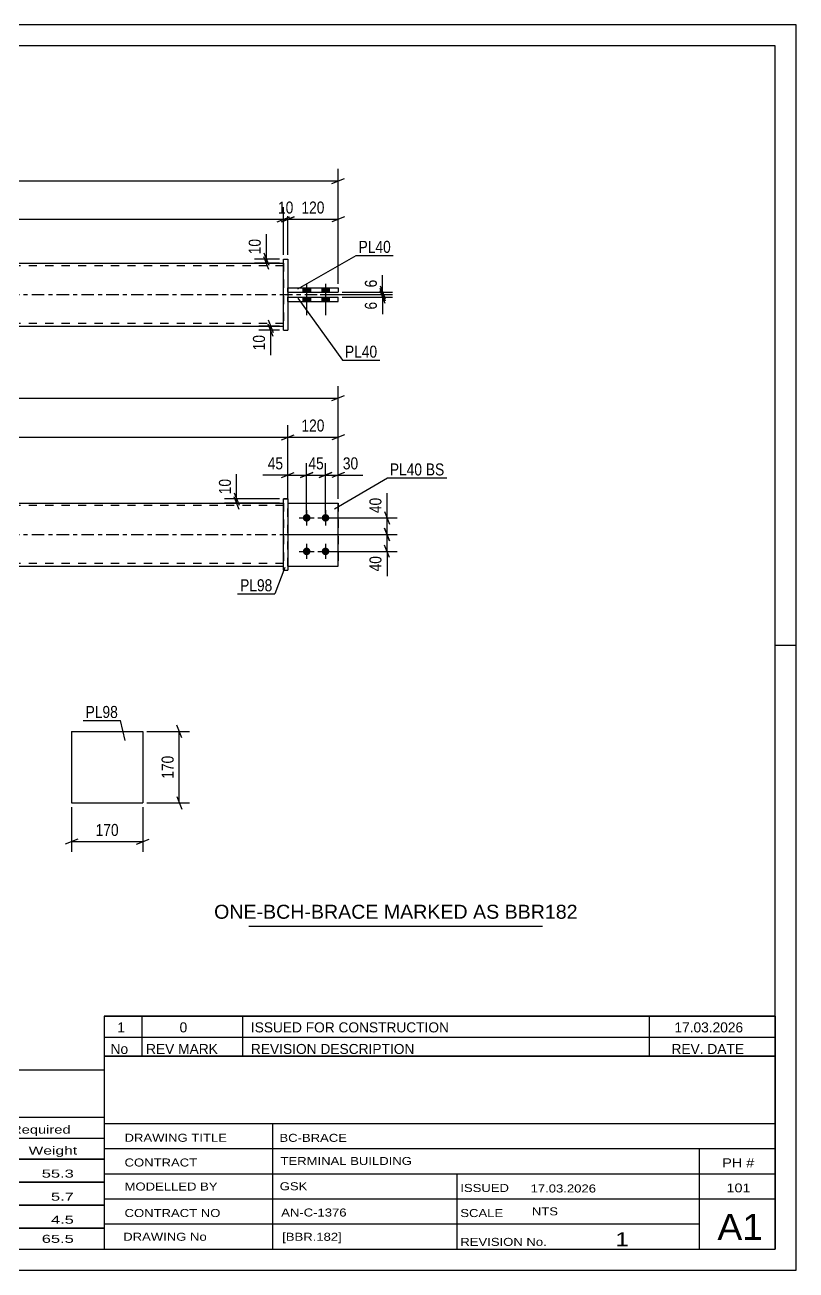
# Model space of a CAD drawing. Header units: millimetres. Extents: x 0 to 420, y 0 to 297.
# Drawn here: x 236.1 to 420, y 0 to 297 of the extents above; entities that cross this region are included whole.
import ezdxf

# ---------------------------------------------------------------- set-up
doc = ezdxf.new("R2010")
doc.units = ezdxf.units.MM
doc.linetypes.add('DXK_LINE_DOT2', pattern=[3.9198, 1.9599, -1.9599])
doc.linetypes.add('DXK_LINE_DOT3', pattern=[5.9187, 2.979, -0.9799, 0.9799, -0.9799])
doc.styles.add('Arial', font='ARIAL.TTF', dxfattribs={"height": 0.2})
doc.styles.add('Arial Narrow', font='ARIALN.TTF', dxfattribs={"height": 0.2})

# ---------------------------------------------------------------- blocks, each defined once
blk = doc.blocks.new('Unknown-580608702-1163')
at = {"color": 5, "linetype": 'Continuous'}
for p, q in [((420, 297), (0, 297)), ((420, 0), (420, 297)), ((415, 292), (5, 292)), ((415, 5), (415, 292)), ((420, 149), (415, 149)), ((5, 5), (415, 5)), ((0, 0), (420, 0))]:
    blk.add_line(p, q, dxfattribs=at)
blk = doc.blocks.new('Part-580608702-1739 - 1733')
at = {"color": 7, "linetype": 'DXK_LINE_DOT2'}
for p, q in [((298.8, 182.93), (310.8, 182.93)), ((298.8, 167.93), (298.8, 182.93)), ((298.8, 182.93), (310.8, 182.93)), ((310.8, 182.93), (310.8, 182.93)), ((310.8, 182.93), (310.8, 167.93)), ((298.8, 167.93), (298.8, 167.93)), ((298.8, 167.93), (310.8, 167.93)), ((298.8, 167.93), (310.8, 167.93))]:
    blk.add_line(p, q, dxfattribs=at)
blk = doc.blocks.new('Part-580608702-1744 - 1733')
at = {"color": 2, "linetype": 'Continuous'}
for p, q in [((298.8, 182.93), (310.8, 182.93)), ((310.8, 182.93), (310.8, 182.93)), ((310.8, 167.93), (310.8, 182.93)), ((298.8, 167.93), (310.8, 167.93))]:
    blk.add_line(p, q, dxfattribs=at)
at = {"color": 7, "linetype": 'DXK_LINE_DOT2'}
for p, q in [((298.8, 182.93), (310.8, 182.93)), ((298.8, 167.93), (298.8, 182.93)), ((310.8, 182.93), (310.8, 182.93)), ((298.8, 167.93), (298.8, 167.93)), ((298.8, 167.93), (310.8, 167.93))]:
    blk.add_line(p, q, dxfattribs=at)
blk = doc.blocks.new('Part-580608702-1774 - 1733')
at = {"color": 2, "linetype": 'Continuous'}
for p, q in [((298.8, 183.93), (297.8, 183.93)), ((297.8, 166.93), (297.8, 183.93)), ((298.8, 183.93), (298.8, 166.93)), ((297.8, 166.93), (297.8, 166.93)), ((297.8, 166.93), (298.8, 166.93))]:
    blk.add_line(p, q, dxfattribs=at)
at = {"color": 7, "linetype": 'DXK_LINE_DOT2'}
for p, q in [((297.8, 183.93), (297.8, 183.93)), ((297.8, 183.93), (298.8, 183.93)), ((298.8, 183.93), (298.8, 183.93)), ((297.8, 166.93), (298.8, 166.93))]:
    blk.add_line(p, q, dxfattribs=at)
blk = doc.blocks.new('Part-580608702-1779 - 1733')
at = {"color": 2, "linetype": 'Continuous'}
for p, q in [((93.87, 182.93), (297.8, 182.93)), ((93.87, 167.93), (297.8, 167.93))]:
    blk.add_line(p, q, dxfattribs=at)
at = {"color": 7, "linetype": 'DXK_LINE_DOT2'}
for p, q in [((93.87, 167.93), (93.87, 182.93)), ((297.8, 182.33), (93.87, 182.33)), ((297.8, 182.93), (297.8, 167.93)), ((297.8, 168.53), (93.87, 168.53))]:
    blk.add_line(p, q, dxfattribs=at)
at = {"color": 7, "linetype": 'DXK_LINE_DOT3'}
blk.add_line((83.87, 175.43), (307.8, 175.43), dxfattribs=at)
blk = doc.blocks.new('Bolt-580608702-1780 - 1733')
at = {"linetype": 'Continuous'}
for points in [[(303.3, 180.33), (303.49, 180.31), (303.67, 180.25), (303.83, 180.15), (303.97, 180.03), (304.08, 179.88), (304.16, 179.7), (304.2, 179.52), (304.2, 179.33), (304.16, 179.15), (304.08, 178.98), (303.97, 178.82), (303.83, 178.7), (303.67, 178.6), (303.49, 178.55), (303.3, 178.53), (303.11, 178.55), (302.93, 178.6), (302.77, 178.7), (302.63, 178.82), (302.52, 178.98), (302.44, 179.15), (302.41, 179.33), (302.41, 179.52), (302.44, 179.7), (302.52, 179.88), (302.63, 180.03), (302.77, 180.15), (302.93, 180.25), (303.11, 180.31)], [(307.8, 180.33), (307.99, 180.31), (308.17, 180.25), (308.33, 180.15), (308.47, 180.03), (308.58, 179.88), (308.66, 179.7), (308.7, 179.52), (308.7, 179.33), (308.66, 179.15), (308.58, 178.98), (308.47, 178.82), (308.33, 178.7), (308.17, 178.6), (307.99, 178.55), (307.8, 178.53), (307.61, 178.55), (307.43, 178.6), (307.27, 178.7), (307.13, 178.82), (307.02, 178.98), (306.94, 179.15), (306.91, 179.33), (306.91, 179.52), (306.94, 179.7), (307.02, 179.88), (307.13, 180.03), (307.27, 180.15), (307.43, 180.25), (307.61, 180.31)], [(303.3, 172.33), (303.49, 172.31), (303.67, 172.25), (303.83, 172.15), (303.97, 172.03), (304.08, 171.88), (304.16, 171.7), (304.2, 171.52), (304.2, 171.33), (304.16, 171.15), (304.08, 170.98), (303.97, 170.82), (303.83, 170.7), (303.67, 170.6), (303.49, 170.55), (303.3, 170.53), (303.11, 170.55), (302.93, 170.6), (302.77, 170.7), (302.63, 170.82), (302.52, 170.98), (302.44, 171.15), (302.41, 171.33), (302.41, 171.52), (302.44, 171.7), (302.52, 171.88), (302.63, 172.03), (302.77, 172.15), (302.93, 172.25), (303.11, 172.31)], [(307.8, 172.33), (307.99, 172.31), (308.17, 172.25), (308.33, 172.15), (308.47, 172.03), (308.58, 171.88), (308.66, 171.7), (308.7, 171.52), (308.7, 171.33), (308.66, 171.15), (308.58, 170.98), (308.47, 170.82), (308.33, 170.7), (308.17, 170.6), (307.99, 170.55), (307.8, 170.53), (307.61, 170.55), (307.43, 170.6), (307.27, 170.7), (307.13, 170.82), (307.02, 170.98), (306.94, 171.15), (306.91, 171.33), (306.91, 171.52), (306.94, 171.7), (307.02, 171.88), (307.13, 172.03), (307.27, 172.15), (307.43, 172.25), (307.61, 172.31)]]:
    blk.add_hatch(color=1, dxfattribs=at).paths.add_polyline_path(points)
at = {"color": 1, "linetype": 'Continuous'}
for p, q in [((303.3, 181.23), (303.3, 177.63)), ((307.8, 181.23), (307.8, 177.63)), ((301.5, 179.43), (305.1, 179.43)), ((306, 179.43), (309.6, 179.43)), ((303.3, 173.23), (303.3, 169.63)), ((307.8, 173.23), (307.8, 169.63)), ((301.5, 171.43), (305.1, 171.43)), ((306, 171.43), (309.6, 171.43))]:
    blk.add_line(p, q, dxfattribs=at)
blk = doc.blocks.new('Bolt-580608702-1399 - 1390')
at = {"linetype": 'Continuous'}
for points in [[(304.2, 234.26), (302.4, 234.26), (302.4, 233.26), (304.2, 233.26)], [(304.2, 234.26), (302.4, 234.26), (302.4, 233.26), (304.2, 233.26)], [(304.2, 232.06), (302.4, 232.06), (302.4, 231.06), (304.2, 231.06)], [(304.2, 232.06), (302.4, 232.06), (302.4, 231.06), (304.2, 231.06)], [(308.7, 234.26), (306.9, 234.26), (306.9, 233.26), (308.7, 233.26)], [(308.7, 234.26), (306.9, 234.26), (306.9, 233.26), (308.7, 233.26)], [(308.7, 232.06), (306.9, 232.06), (306.9, 231.06), (308.7, 231.06)], [(308.7, 232.06), (306.9, 232.06), (306.9, 231.06), (308.7, 231.06)]]:
    blk.add_hatch(color=1, dxfattribs=at).paths.add_polyline_path(points)
at = {"color": 1, "linetype": 'Continuous'}
for p, q in [((303.3, 235.26), (303.3, 227.76)), ((303.3, 235.26), (303.3, 227.76)), ((307.8, 235.26), (307.8, 227.76)), ((307.8, 235.26), (307.8, 227.76)), ((302.4, 234.26), (302.4, 233.26)), ((302.4, 234.26), (302.4, 233.26)), ((302.4, 232.06), (302.4, 231.06)), ((302.4, 232.06), (302.4, 231.06)), ((304.2, 234.26), (304.2, 233.26)), ((304.2, 234.26), (304.2, 233.26)), ((304.2, 232.06), (304.2, 231.06)), ((304.2, 232.06), (304.2, 231.06)), ((306.9, 234.26), (306.9, 233.26)), ((306.9, 234.26), (306.9, 233.26)), ((306.9, 232.06), (306.9, 231.06)), ((306.9, 232.06), (306.9, 231.06)), ((308.7, 234.26), (308.7, 233.26)), ((308.7, 234.26), (308.7, 233.26)), ((308.7, 232.06), (308.7, 231.06)), ((308.7, 232.06), (308.7, 231.06))]:
    blk.add_line(p, q, dxfattribs=at)
blk = doc.blocks.new('Part-580608702-1425 - 1390')
at = {"color": 2, "linetype": 'Continuous'}
for p, q in [((93.87, 240.16), (297.8, 240.16)), ((93.87, 225.16), (297.8, 225.16))]:
    blk.add_line(p, q, dxfattribs=at)
at = {"color": 7, "linetype": 'DXK_LINE_DOT2'}
for p, q in [((93.87, 240.16), (93.87, 225.16)), ((297.8, 239.56), (93.87, 239.56)), ((297.8, 240.16), (297.8, 225.16)), ((297.8, 225.76), (93.87, 225.76))]:
    blk.add_line(p, q, dxfattribs=at)
at = {"color": 7, "linetype": 'DXK_LINE_DOT3'}
blk.add_line((83.87, 232.66), (307.8, 232.66), dxfattribs=at)
blk = doc.blocks.new('Part-580608702-1426 - 1390')
at = {"color": 2, "linetype": 'Continuous'}
for p, q in [((297.8, 241.16), (297.8, 241.16)), ((297.8, 224.16), (297.8, 241.16)), ((297.8, 241.16), (298.8, 241.16)), ((298.8, 241.16), (298.8, 241.16)), ((298.8, 241.16), (298.8, 224.16)), ((297.8, 224.16), (298.8, 224.16)), ((297.8, 224.16), (297.8, 224.16)), ((298.8, 224.16), (298.8, 224.16))]:
    blk.add_line(p, q, dxfattribs=at)
at = {"color": 7, "linetype": 'DXK_LINE_DOT2'}
for p, q in [((297.8, 241.16), (297.8, 241.16)), ((297.8, 241.16), (298.8, 241.16)), ((297.8, 224.16), (298.8, 224.16))]:
    blk.add_line(p, q, dxfattribs=at)
blk = doc.blocks.new('Part-580608702-1452 - 1390')
at = {"color": 2, "linetype": 'Continuous'}
for p, q in [((298.8, 234.26), (310.8, 234.26)), ((298.8, 233.26), (310.8, 233.26)), ((310.8, 234.26), (310.8, 233.26))]:
    blk.add_line(p, q, dxfattribs=at)
at = {"color": 7, "linetype": 'DXK_LINE_DOT2'}
for p, q in [((298.8, 233.26), (298.8, 234.26)), ((298.8, 234.26), (310.8, 234.26)), ((298.8, 233.26), (310.8, 233.26)), ((310.8, 234.26), (310.8, 234.26))]:
    blk.add_line(p, q, dxfattribs=at)
blk = doc.blocks.new('Part-580608702-1457 - 1390')
at = {"color": 2, "linetype": 'Continuous'}
for p, q in [((298.8, 232.06), (310.8, 232.06)), ((310.8, 231.06), (310.8, 232.06)), ((298.8, 231.06), (310.8, 231.06))]:
    blk.add_line(p, q, dxfattribs=at)
at = {"color": 7, "linetype": 'DXK_LINE_DOT2'}
for p, q in [((298.8, 231.06), (298.8, 232.06)), ((298.8, 232.06), (310.8, 232.06)), ((298.8, 231.06), (310.8, 231.06))]:
    blk.add_line(p, q, dxfattribs=at)
blk = doc.blocks.new('Part-580608702-2275 - 2269')
at = {"color": 2, "linetype": 'Continuous'}
for p, q in [((247.23, 128.44), (247.23, 111.44)), ((247.23, 128.44), (264.23, 128.44)), ((264.23, 128.44), (264.23, 111.44)), ((247.23, 111.44), (264.23, 111.44))]:
    blk.add_line(p, q, dxfattribs=at)
blk = doc.blocks.new('StraightDimension-580608702-1827 - 1733')
at = {"color": 7, "linetype": 'Continuous'}
for p, q in [((301.8, 189.04), (304.8, 190.24)), ((303.3, 180.43), (303.3, 192.49)), ((309.3, 190.24), (306.3, 189.04)), ((307.8, 180.43), (307.8, 192.49)), ((303.3, 189.64), (307.8, 189.64))]:
    blk.add_line(p, q, dxfattribs=at)
at = {"color": 0}
blk.add_wipeout([(307.98, 190.39), (307.98, 194.59), (303.12, 194.59), (303.12, 190.39)], dxfattribs=at)
at = {"color": 3, "style": 'Arial Narrow'}
blk.add_text('45', height=2.863, dxfattribs=at).set_placement((303.72, 190.99))
blk = doc.blocks.new('StraightDimension-580608702-1857 - 1733')
at = {"color": 7, "linetype": 'Continuous'}
for p, q in [((82.37, 208.58), (79.37, 207.38)), ((80.87, 183.93), (80.87, 210.83)), ((80.87, 207.98), (310.8, 207.98)), ((309.3, 207.38), (312.3, 208.58)), ((310.8, 183.93), (310.8, 210.83))]:
    blk.add_line(p, q, dxfattribs=at)
at = {"color": 0}
blk.add_wipeout([(200.09, 208.73), (200.09, 212.93), (191.58, 212.93), (191.58, 208.73)], dxfattribs=at)
at = {"color": 3, "style": 'Arial Narrow'}
blk.add_text('2299', height=2.863, dxfattribs=at).set_placement((192.18, 209.33))
blk = doc.blocks.new('StraightDimension-580608702-1802 - 1733')
at = {"color": 7, "linetype": 'Continuous'}
for p, q in [((286, 185.43), (287.2, 182.43)), ((287.2, 181.43), (286, 184.43)), ((296.8, 183.93), (283.75, 183.93)), ((296.8, 182.93), (283.75, 182.93)), ((286.6, 182.93), (286.6, 183.93))]:
    blk.add_line(p, q, dxfattribs=at)
at = {"color": 0}
blk.add_wipeout([(285.85, 189.31), (281.65, 189.31), (281.65, 184.45), (285.85, 184.45)], dxfattribs=at)
at = {"color": 7, "linetype": 'Continuous'}
blk.add_line((286.6, 183.93), (286.6, 189.83), dxfattribs=at)
blk.add_line((286.6, 183.93), (286.6, 189.83), dxfattribs=at)
at = {"color": 3, "style": 'Arial Narrow'}
blk.add_text('10', height=2.863, rotation=90.0002, dxfattribs=at).set_placement((285.25, 185.05))
blk = doc.blocks.new('StraightDimension-580608702-1811 - 1733')
at = {"color": 7, "linetype": 'Continuous'}
for p, q in [((297.3, 189.04), (300.3, 190.24)), ((298.8, 183.93), (298.8, 192.49)), ((304.8, 190.24), (301.8, 189.04)), ((303.3, 180.43), (303.3, 192.49)), ((298.8, 189.64), (303.3, 189.64))]:
    blk.add_line(p, q, dxfattribs=at)
at = {"color": 0}
blk.add_wipeout([(298.28, 190.39), (298.28, 194.59), (293.42, 194.59), (293.42, 190.39)], dxfattribs=at)
at = {"color": 7, "linetype": 'Continuous'}
blk.add_line((298.8, 189.64), (292.89, 189.64), dxfattribs=at)
blk.add_line((298.8, 189.64), (292.89, 189.64), dxfattribs=at)
at = {"color": 3, "style": 'Arial Narrow'}
blk.add_text('45', height=2.863, dxfattribs=at).set_placement((294.02, 190.99))
blk = doc.blocks.new('StraightDimension-580608702-1840 - 1733')
at = {"color": 7, "linetype": 'Continuous'}
for p, q in [((306.3, 189.04), (309.3, 190.24)), ((307.8, 180.43), (307.8, 192.49)), ((312.3, 190.24), (309.3, 189.04)), ((310.8, 183.93), (310.8, 192.49)), ((307.8, 189.64), (310.8, 189.64))]:
    blk.add_line(p, q, dxfattribs=at)
at = {"color": 0}
blk.add_wipeout([(316.18, 190.39), (316.18, 194.59), (311.33, 194.59), (311.33, 190.39)], dxfattribs=at)
at = {"color": 7, "linetype": 'Continuous'}
blk.add_line((310.8, 189.64), (316.71, 189.64), dxfattribs=at)
blk.add_line((310.8, 189.64), (316.71, 189.64), dxfattribs=at)
at = {"color": 3, "style": 'Arial Narrow'}
blk.add_text('30', height=2.863, dxfattribs=at).set_placement((311.93, 190.99))
blk = doc.blocks.new('StraightDimension-580608702-1877 - 1733')
at = {"color": 7, "linetype": 'Continuous'}
for p, q in [((299.8, 175.43), (324.88, 175.43)), ((321.88, 176.93), (323.08, 173.93)), ((322.48, 171.43), (322.48, 175.43)), ((323.08, 169.93), (321.88, 172.93)), ((308.8, 171.43), (324.88, 171.43))]:
    blk.add_line(p, q, dxfattribs=at)
at = {"color": 0}
blk.add_wipeout([(321.73, 170.9), (317.53, 170.9), (317.53, 166.05), (321.73, 166.05)], dxfattribs=at)
at = {"color": 7, "linetype": 'Continuous'}
blk.add_line((322.48, 171.43), (322.48, 165.52), dxfattribs=at)
blk.add_line((322.48, 171.43), (322.48, 165.52), dxfattribs=at)
at = {"color": 3, "style": 'Arial Narrow'}
blk.add_text('40', height=2.863, rotation=90.0002, dxfattribs=at).set_placement((321.13, 166.65))
blk = doc.blocks.new('StraightDimension-580608702-1886 - 1733')
at = {"color": 7, "linetype": 'Continuous'}
for p, q in [((308.8, 179.43), (324.88, 179.43)), ((321.88, 180.93), (323.08, 177.93)), ((322.48, 175.43), (322.48, 179.43)), ((299.8, 175.43), (324.88, 175.43)), ((323.08, 173.93), (321.88, 176.93))]:
    blk.add_line(p, q, dxfattribs=at)
at = {"color": 0}
blk.add_wipeout([(321.73, 184.81), (317.53, 184.81), (317.53, 179.95), (321.73, 179.95)], dxfattribs=at)
at = {"color": 7, "linetype": 'Continuous'}
blk.add_line((322.48, 179.43), (322.48, 185.33), dxfattribs=at)
blk.add_line((322.48, 179.43), (322.48, 185.33), dxfattribs=at)
at = {"color": 3, "style": 'Arial Narrow'}
blk.add_text('40', height=2.863, rotation=90.0002, dxfattribs=at).set_placement((321.13, 180.55))
blk = doc.blocks.new('StraightDimension-580608702-1896 - 1733')
at = {"color": 7, "linetype": 'Continuous'}
for p, q in [((297.3, 198.06), (300.3, 199.26)), ((298.8, 183.93), (298.8, 201.51)), ((312.3, 199.26), (309.3, 198.06)), ((310.8, 183.93), (310.8, 201.51)), ((298.8, 198.66), (310.8, 198.66))]:
    blk.add_line(p, q, dxfattribs=at)
at = {"color": 0}
blk.add_wipeout([(308.14, 199.41), (308.14, 203.61), (301.46, 203.61), (301.46, 199.41)], dxfattribs=at)
at = {"color": 3, "style": 'Arial Narrow'}
blk.add_text('120', height=2.863, dxfattribs=at).set_placement((302.06, 200.01))
blk = doc.blocks.new('StraightDimension-580608702-1915 - 1733')
at = {"color": 7, "linetype": 'Continuous'}
for p, q in [((94.37, 199.26), (91.37, 198.06)), ((92.87, 176.43), (92.87, 201.51)), ((297.3, 198.06), (300.3, 199.26)), ((298.8, 183.93), (298.8, 201.51)), ((92.87, 198.66), (298.8, 198.66))]:
    blk.add_line(p, q, dxfattribs=at)
at = {"color": 0}
blk.add_wipeout([(200.09, 199.41), (200.09, 203.61), (191.58, 203.61), (191.58, 199.41)], dxfattribs=at)
at = {"color": 3, "style": 'Arial Narrow'}
blk.add_text('2059', height=2.863, dxfattribs=at).set_placement((192.18, 200.01))
blk = doc.blocks.new('StraightDimension-580608702-1656 - 1390')
at = {"color": 7, "linetype": 'Continuous'}
for p, q in [((320.79, 234.76), (321.99, 231.76)), ((306.55, 232.66), (323.79, 232.66)), ((311.8, 233.26), (323.79, 233.26)), ((321.99, 231.16), (320.79, 234.16)), ((321.39, 232.66), (321.39, 233.26))]:
    blk.add_line(p, q, dxfattribs=at)
at = {"color": 0}
blk.add_wipeout([(320.64, 236.82), (316.44, 236.82), (316.44, 233.79), (320.64, 233.79)], dxfattribs=at)
at = {"color": 7, "linetype": 'Continuous'}
blk.add_line((321.39, 233.26), (321.39, 237.34), dxfattribs=at)
blk.add_line((321.39, 233.26), (321.39, 237.34), dxfattribs=at)
at = {"color": 3, "style": 'Arial Narrow'}
blk.add_text('6', height=2.86, rotation=90.0002, dxfattribs=at).set_placement((320.04, 234.39))
blk = doc.blocks.new('StraightDimension-580608702-1459 - 1390')
at = {"color": 7, "linetype": 'Continuous'}
for p, q in [((294.11, 226.66), (295.31, 223.66)), ((296.8, 225.16), (291.86, 225.16)), ((296.8, 224.16), (291.86, 224.16)), ((295.31, 222.66), (294.11, 225.66)), ((294.71, 224.16), (294.71, 225.16))]:
    blk.add_line(p, q, dxfattribs=at)
at = {"color": 0}
blk.add_wipeout([(293.96, 223.64), (289.76, 223.64), (289.76, 218.78), (293.96, 218.78)], dxfattribs=at)
at = {"color": 7, "linetype": 'Continuous'}
blk.add_line((294.71, 224.16), (294.71, 218.26), dxfattribs=at)
blk.add_line((294.71, 224.16), (294.71, 218.26), dxfattribs=at)
at = {"color": 3, "style": 'Arial Narrow'}
blk.add_text('10', height=2.863, rotation=90.0002, dxfattribs=at).set_placement((293.36, 219.38))
blk = doc.blocks.new('StraightDimension-580608702-1473 - 1390')
at = {"color": 7, "linetype": 'Continuous'}
for p, q in [((296.8, 241.16), (290.85, 241.16)), ((293.1, 242.66), (294.3, 239.66)), ((294.3, 238.66), (293.1, 241.66)), ((293.7, 240.16), (293.7, 241.16)), ((296.8, 240.16), (290.85, 240.16))]:
    blk.add_line(p, q, dxfattribs=at)
at = {"color": 0}
blk.add_wipeout([(292.95, 246.54), (288.75, 246.54), (288.75, 241.69), (292.95, 241.69)], dxfattribs=at)
at = {"color": 7, "linetype": 'Continuous'}
blk.add_line((293.7, 241.16), (293.7, 247.07), dxfattribs=at)
blk.add_line((293.7, 241.16), (293.7, 247.07), dxfattribs=at)
at = {"color": 3, "style": 'Arial Narrow'}
blk.add_text('10', height=2.863, rotation=90.0002, dxfattribs=at).set_placement((292.35, 242.29))
blk = doc.blocks.new('StraightDimension-580608702-1520 - 1390')
at = {"color": 7, "linetype": 'Continuous'}
for p, q in [((80.87, 235.26), (80.87, 262.65)), ((310.8, 235.26), (310.8, 262.65)), ((82.37, 260.4), (79.37, 259.2)), ((80.87, 259.8), (310.8, 259.8)), ((309.3, 259.2), (312.3, 260.4))]:
    blk.add_line(p, q, dxfattribs=at)
at = {"color": 0}
blk.add_wipeout([(200.09, 260.55), (200.09, 264.75), (191.58, 264.75), (191.58, 260.55)], dxfattribs=at)
at = {"color": 3, "style": 'Arial Narrow'}
blk.add_text('2299', height=2.863, dxfattribs=at).set_placement((192.18, 261.15))
blk = doc.blocks.new('StraightDimension-580608702-1551 - 1390')
at = {"color": 7, "linetype": 'Continuous'}
for p, q in [((298.8, 242.16), (298.8, 253.51)), ((310.8, 235.26), (310.8, 253.51)), ((297.3, 250.06), (300.3, 251.26)), ((298.8, 250.66), (310.8, 250.66)), ((312.3, 251.26), (309.3, 250.06))]:
    blk.add_line(p, q, dxfattribs=at)
at = {"color": 0}
blk.add_wipeout([(308.14, 251.41), (308.14, 255.61), (301.46, 255.61), (301.46, 251.41)], dxfattribs=at)
at = {"color": 3, "style": 'Arial Narrow'}
blk.add_text('120', height=2.863, dxfattribs=at).set_placement((302.06, 252.01))
blk = doc.blocks.new('StraightDimension-580608702-1561 - 1390')
at = {"color": 7, "linetype": 'Continuous'}
for p, q in [((297.8, 242.16), (297.8, 253.51)), ((298.8, 242.16), (298.8, 253.51)), ((296.3, 250.06), (299.3, 251.26)), ((300.3, 251.26), (297.3, 250.06)), ((297.8, 250.66), (298.8, 250.66))]:
    blk.add_line(p, q, dxfattribs=at)
at = {"color": 0}
blk.add_wipeout([(300.73, 251.41), (300.73, 255.61), (295.87, 255.61), (295.87, 251.41)], dxfattribs=at)
at = {"color": 3, "style": 'Arial Narrow'}
blk.add_text('10', height=2.863, dxfattribs=at).set_placement((296.47, 252.01))
blk = doc.blocks.new('StraightDimension-580608702-1571 - 1390')
at = {"color": 7, "linetype": 'Continuous'}
for p, q in [((93.87, 242.16), (93.87, 253.51)), ((297.8, 242.16), (297.8, 253.51)), ((95.37, 251.26), (92.37, 250.06)), ((93.87, 250.66), (297.8, 250.66)), ((296.3, 250.06), (299.3, 251.26))]:
    blk.add_line(p, q, dxfattribs=at)
at = {"color": 0}
blk.add_wipeout([(200.09, 251.41), (200.09, 255.61), (191.58, 255.61), (191.58, 251.41)], dxfattribs=at)
at = {"color": 3, "style": 'Arial Narrow'}
blk.add_text('2039', height=2.863, dxfattribs=at).set_placement((192.18, 252.01))
blk = doc.blocks.new('StraightDimension-580608702-1667 - 1390')
at = {"color": 7, "linetype": 'Continuous'}
for p, q in [((306.55, 232.66), (323.79, 232.66)), ((311.8, 232.06), (323.79, 232.06)), ((320.79, 234.16), (321.99, 231.16)), ((321.99, 230.56), (320.79, 233.56)), ((321.39, 232.06), (321.39, 232.66))]:
    blk.add_line(p, q, dxfattribs=at)
at = {"color": 0}
blk.add_wipeout([(320.64, 231.54), (316.44, 231.54), (316.44, 228.51), (320.64, 228.51)], dxfattribs=at)
at = {"color": 7, "linetype": 'Continuous'}
blk.add_line((321.39, 232.06), (321.39, 227.98), dxfattribs=at)
blk.add_line((321.39, 232.06), (321.39, 227.98), dxfattribs=at)
at = {"color": 3, "style": 'Arial Narrow'}
blk.add_text('6', height=2.86, rotation=90.0002, dxfattribs=at).set_placement((320.04, 229.11))
blk = doc.blocks.new('StraightDimension-580608702-2277 - 2269')
at = {"color": 7, "linetype": 'Continuous'}
for p, q in [((265.23, 128.44), (275.33, 128.44)), ((273.53, 126.94), (272.33, 129.94)), ((272.93, 111.44), (272.93, 128.44)), ((272.33, 112.94), (273.53, 109.94)), ((265.23, 111.44), (275.33, 111.44))]:
    blk.add_line(p, q, dxfattribs=at)
at = {"color": 0}
blk.add_wipeout([(272.18, 123.28), (267.98, 123.28), (267.98, 116.6), (272.18, 116.6)], dxfattribs=at)
at = {"color": 3, "style": 'Arial Narrow'}
blk.add_text('170', height=2.863, rotation=90.0002, dxfattribs=at).set_placement((271.58, 117.2))
blk = doc.blocks.new('StraightDimension-580608702-2286 - 2269')
at = {"color": 7, "linetype": 'Continuous'}
for p, q in [((247.23, 110.44), (247.23, 99.8)), ((264.23, 110.44), (264.23, 99.8)), ((248.73, 102.8), (245.73, 101.6)), ((247.23, 102.2), (264.23, 102.2)), ((262.73, 101.6), (265.73, 102.8))]:
    blk.add_line(p, q, dxfattribs=at)
at = {"color": 0}
blk.add_wipeout([(259.07, 102.95), (259.07, 107.15), (252.39, 107.15), (252.39, 102.95)], dxfattribs=at)
at = {"color": 3, "style": 'Arial Narrow'}
blk.add_text('170', height=2.863, dxfattribs=at).set_placement((252.99, 103.55))
blk = doc.blocks.new('Unknown-580608702-3669')
at = {"color": 7, "linetype": 'Continuous'}
for p, q in [((95, 47.75), (255, 47.75)), ((95, 36.5), (95, 47.75)), ((255, 47.75), (255, 36.5)), ((95, 36.5), (255, 36.5)), ((95, 36.5), (95, 31.5)), ((255, 36.5), (255, 31.5)), ((95, 31.5), (255, 31.5)), ((95, 31.5), (95, 26.5)), ((119, 31.5), (119, 26.5)), ((154.5, 31.5), (154.5, 26.5)), ((180.5, 31.5), (180.5, 26.5)), ((193.5, 31.5), (193.5, 26.5)), ((211, 31.5), (211, 26.5)), ((233, 31.5), (233, 26.5)), ((255, 31.5), (255, 26.5)), ((95, 26.5), (255, 26.5)), ((95, 26.45), (95, 21.05)), ((95, 26.45), (255, 26.45)), ((119, 26.5), (119, 21)), ((154.5, 26.5), (154.5, 21)), ((180.5, 26.5), (180.5, 21)), ((193.5, 26.5), (193.5, 21)), ((211, 26.5), (211, 21)), ((233, 26.5), (233, 21)), ((255, 26.45), (255, 21.05)), ((95, 21.05), (255, 21.05)), ((95, 20.95), (95, 15.55)), ((95, 20.95), (255, 20.95)), ((119, 21), (119, 15.5)), ((154.5, 21), (154.5, 15.5)), ((180.5, 21), (180.5, 15.5)), ((193.5, 21), (193.5, 15.5)), ((211, 21), (211, 15.5)), ((233, 21), (233, 15.5)), ((255, 20.95), (255, 15.55)), ((95, 15.55), (255, 15.55)), ((95, 15.45), (95, 10.05)), ((95, 15.45), (255, 15.45)), ((119, 15.5), (119, 10)), ((154.5, 15.5), (154.5, 10)), ((180.5, 15.5), (180.5, 10)), ((193.5, 15.5), (193.5, 10)), ((211, 15.5), (211, 10)), ((233, 15.5), (233, 10)), ((255, 15.45), (255, 10.05)), ((95, 10.05), (255, 10.05)), ((95, 10), (255, 10)), ((95, 10), (95, 5)), ((211, 10), (211, 5)), ((233, 10), (233, 5)), ((255, 10), (255, 5)), ((95, 5), (255, 5))]:
    blk.add_line(p, q, dxfattribs=at)
at = {"color": 7, "style": 'Arial Narrow'}
for s, height, width, p in [('GENERAL NOTES & WELD DETAILS :', 2.8633, 1.4, (96.15, 40.06)), ('REFER TYP DRAWING TYP-01', 1.9089, 1.6, (179.7, 40.16)), ("MATERIAL LIST FOR ASSEMBLY MK'D", 1.9089, 1.6, (96.15, 32.56)), ('BBR182', 1.909, 1.794707, (187.48, 32.47)), ('1', 1.91, 1.794707, (217.08, 32.56)), ('No. Required', 1.9089, 1.6, (226.41, 32.56)), ('Mark', 1.909, 1.7, (96.34, 27.5)), ('Profile', 1.909, 1.7, (129.41, 27.5)), ('Material', 1.909, 1.7, (159.54, 27.56)), ('No.', 1.909, 1.7, (184.5, 27.56)), ('Length', 1.909, 1.7, (195, 27.56)), ('Area', 1.909, 1.7, (217.5, 27.56)), ('Weight', 1.909, 1.7, (237, 27.56))]:
    blk.add_text(s, height=height, dxfattribs=dict(at, width=width)).set_placement(p)
at = {"color": 7, "linetype": 'Continuous', "style": 'Arial Narrow'}
for s, height, width, p in [('BBR182', 1.909, 1.794707, (96.5, 22.06)), ('SHS150*6', 1.909, 1.794707, (121, 22.06)), ('E350', 1.909, 1.794707, (160.74, 22.06)), ('1', 1.91, 1.794707, (184.86, 22.06)), ('2039', 1.909, 1.794707, (197.58, 22.06)), ('1.2', 1.909, 1.794707, (221.32, 22.06)), ('55.3', 1.909, 1.794707, (240.14, 22.06)), ('PL40', 1.909, 1.794707, (96.5, 16.56)), ('PL10*120', 1.909, 1.794707, (121, 16.56)), ('E350', 1.909, 1.794707, (160.74, 16.56)), ('4', 1.91, 1.794707, (184.86, 16.56)), ('150', 1.909, 1.794707, (199.77, 16.56)), ('0.0', 1.909, 1.794707, (221.32, 16.56)), ('5.7', 1.909, 1.794707, (242.33, 16.56)), ('PL98', 1.909, 1.794707, (96.5, 11.06)), ('PL10*170', 1.909, 1.794707, (121, 11.06)), ('E350', 1.909, 1.794707, (160.74, 11.06)), ('2', 1.91, 1.794707, (184.86, 11.06)), ('170', 1.909, 1.794707, (199.77, 11.06)), ('0.1', 1.909, 1.794707, (221.32, 11.06)), ('4.5', 1.909, 1.794707, (242.33, 11.06)), ('Total', 1.909, 1.7, (197.33, 6.5)), ('1.5', 1.909, 1.794707, (220.83, 6.5)), ('65.5', 1.909, 1.794707, (240.14, 6.5))]:
    blk.add_text(s, height=height, dxfattribs=dict(at, width=width)).set_placement(p)
blk = doc.blocks.new('Unknown-580608702-3667')
at = {"color": 7, "linetype": 'Continuous'}
for p, q in [((255, 51.05), (255, 5)), ((255, 51.05), (415, 51.05)), ((415, 51), (415, 5)), ((255, 35), (415, 35)), ((295.14, 35), (295.14, 5)), ((255, 29), (415, 29)), ((397, 5.05), (397, 29.05)), ((255, 23), (415, 23)), ((339.14, 23), (339.14, 5)), ((255, 17), (415, 17)), ((255, 11), (397, 11)), ((255, 5), (415, 5))]:
    blk.add_line(p, q, dxfattribs=at)
at = {"color": 7, "style": 'Arial Narrow'}
for s, height, width, p in [('DRAWING TITLE', 1.9089, 1.425378, (259.88, 30.61)), ('BC-BRACE', 1.909, 1.425378, (296.81, 30.59)), ('TERMINAL BUILDING', 1.9089, 1.425378, (297.06, 25.07)), ('CONTRACT', 1.909, 1.425378, (259.88, 24.71)), ('MODELLED BY', 1.9089, 1.425378, (259.88, 18.98)), ('GSK', 1.909, 1.425378, (296.88, 19.04)), ('ISSUED', 1.909, 1.425378, (339.94, 18.64)), ('17.03.2026', 1.909, 1.425378, (356.69, 18.52)), ('CONTRACT NO', 1.9089, 1.425378, (259.88, 12.66)), ('AN-C-1376', 1.909, 1.425378, (297.23, 12.78)), ('SCALE', 1.909, 1.425378, (339.94, 12.65)), ('A1', 6.204, 1.25, (401.24, 7.2)), ('DRAWING No', 1.909, 1.425378, (259.56, 7)), ('[BBR.182]', 1.909, 1.425378, (297.46, 6.99)), ('1', 3.34, 1.5, (376.91, 5.68)), ('REVISION No.', 1.9089, 1.425378, (339.94, 5.77))]:
    blk.add_text(s, height=height, dxfattribs=dict(at, width=width)).set_placement(p)
at = {"color": 7, "linetype": 'Continuous', "style": 'Arial Narrow'}
for s, height, width, p in [('PH #', 2.1, 1.42538, (402.4, 24.55)), ('101', 2.1, 1.42538, (403.41, 18.55)), ('NTS', 1.909, 1.425378, (357, 13.05))]:
    blk.add_text(s, height=height, dxfattribs=dict(at, width=width)).set_placement(p)
blk = doc.blocks.new('Unknown-580608702-3668')
at = {"color": 7, "linetype": 'Continuous'}
for p, q in [((255, 60.55), (415, 60.55)), ((415, 60.55), (255, 60.55)), ((255, 60.55), (255, 55.55)), ((264, 60.55), (264, 55.55)), ((288, 60.55), (288, 55.55)), ((385, 60.55), (385, 55.55)), ((415, 60.55), (415, 55.55)), ((255, 55.55), (415, 55.55)), ((255, 55.55), (255, 51.05)), ((255, 55.55), (415, 55.55)), ((264, 55.55), (264, 51.05)), ((288, 55.55), (288, 51.05)), ((385, 55.55), (385, 51.05)), ((415, 55.55), (415, 51.05)), ((415, 51.05), (255, 51.05))]:
    blk.add_line(p, q, dxfattribs=at)
at = {"color": 7, "linetype": 'Continuous', "style": 'Arial Narrow'}
for s, height, width, p in [('1', 2.39, 1.196471, (258.16, 56.7)), ('0', 2.39, 1.196471, (273, 56.7)), ('ISSUED FOR CONSTRUCTION', 2.3861, 1.196471, (290, 56.7)), ('17.03.2026', 2.386, 1.196471, (391, 56.7)), ('No', 2.386, 1.2, (256.54, 51.55)), ('REV MARK', 2.386, 1.2, (265, 51.55)), ('REVISION DESCRIPTION', 2.3861, 1.2, (290, 51.55)), ('REV. DATE', 2.386, 1.2, (390.28, 51.55))]:
    blk.add_text(s, height=height, dxfattribs=dict(at, width=width)).set_placement(p)
blk = doc.blocks.new('Unknown-580608702-3670')
at = {"color": 7, "linetype": 'Continuous'}
blk.add_line((289.5, 82.05), (359.5, 82.05), dxfattribs=at)
at = {"color": 7, "style": 'Arial'}
blk.add_text('ONE-BCH-BRACE MARKED AS BBR182', height=3.3428, dxfattribs=at).set_placement((281.23, 83.8))
blk = doc.blocks.new('Mark-580608702-1770 - 1733')
at = {"color": 0}
blk.add_wipeout([(295.12, 161.91), (295.12, 164.91), (287.44, 164.91), (287.44, 161.91)], dxfattribs=at)
blk.add_wipeout([(295.12, 161.91), (295.12, 164.91), (287.44, 164.91), (287.44, 161.91)], dxfattribs=at)
at = {"color": 30, "linetype": 'Continuous'}
for p in [(298.11, 167.62), (286.84, 161.31)]:
    blk.add_line(p, (295.72, 161.31), dxfattribs=at)
at = {"color": 3, "style": 'Arial Narrow'}
blk.add_text('PL98', height=2.863, dxfattribs=at).set_placement((287.44, 161.91))
blk = doc.blocks.new('MarkSet-580608702-2027 - 1733')
at = {"color": 0}
blk.add_wipeout([(330.82, 189.54), (330.82, 192.54), (323.14, 192.54), (323.14, 189.54)], dxfattribs=at)
blk.add_wipeout([(330.82, 189.54), (330.82, 192.54), (323.14, 192.54), (323.14, 189.54)], dxfattribs=at)
at = {"color": 30, "linetype": 'Continuous'}
blk.add_line((309.96, 181.56), (322.54, 188.94), dxfattribs=at)
at = {"color": 0}
blk.add_wipeout([(336.1, 189.54), (336.1, 192.54), (331.72, 192.54), (331.72, 189.54)], dxfattribs=at)
blk.add_wipeout([(336.1, 189.54), (336.1, 192.54), (331.72, 192.54), (331.72, 189.54)], dxfattribs=at)
at = {"color": 30, "linetype": 'Continuous'}
blk.add_line((322.54, 188.94), (336.7, 188.94), dxfattribs=at)
at = {"color": 3, "style": 'Arial Narrow'}
for s, p in [('PL40', (323.14, 189.54)), ('BS', (331.72, 189.54))]:
    blk.add_text(s, height=2.863, dxfattribs=at).set_placement(p)
blk = doc.blocks.new('Mark-580608702-1448 - 1390')
at = {"color": 0}
blk.add_wipeout([(323.36, 242.63), (323.36, 245.63), (315.69, 245.63), (315.69, 242.63)], dxfattribs=at)
blk.add_wipeout([(323.36, 242.63), (323.36, 245.63), (315.69, 245.63), (315.69, 242.63)], dxfattribs=at)
at = {"color": 30, "linetype": 'Continuous'}
for p, q in [((301.23, 234.03), (315.09, 242.03)), ((315.09, 242.03), (323.96, 242.03))]:
    blk.add_line(p, q, dxfattribs=at)
at = {"color": 3, "style": 'Arial Narrow'}
blk.add_text('PL40', height=2.863, dxfattribs=at).set_placement((315.69, 242.63))
blk = doc.blocks.new('Mark-580608702-1453 - 1390')
at = {"color": 0}
blk.add_wipeout([(320.11, 217.63), (320.11, 220.63), (312.44, 220.63), (312.44, 217.63)], dxfattribs=at)
blk.add_wipeout([(320.11, 217.63), (320.11, 220.63), (312.44, 220.63), (312.44, 217.63)], dxfattribs=at)
at = {"color": 30, "linetype": 'Continuous'}
for p, q in [((301.23, 231.83), (311.84, 217.03)), ((311.84, 217.03), (320.71, 217.03))]:
    blk.add_line(p, q, dxfattribs=at)
at = {"color": 3, "style": 'Arial Narrow'}
blk.add_text('PL40', height=2.863, dxfattribs=at).set_placement((312.44, 217.63))
blk = doc.blocks.new('Mark-580608702-2271 - 2269')
at = {"color": 0}
blk.add_wipeout([(258.29, 131.69), (258.29, 134.69), (250.61, 134.69), (250.61, 131.69)], dxfattribs=at)
blk.add_wipeout([(258.29, 131.69), (258.29, 134.69), (250.61, 134.69), (250.61, 131.69)], dxfattribs=at)
at = {"color": 30, "linetype": 'Continuous'}
for p in [(250.01, 131.09), (260, 126.31)]:
    blk.add_line(p, (258.89, 131.09), dxfattribs=at)
at = {"color": 3, "style": 'Arial Narrow'}
blk.add_text('PL98', height=2.863, dxfattribs=at).set_placement((250.61, 131.69))

msp = doc.modelspace()

# ---------------------------------------------------------------- block references
for name in ['Unknown-580608702-1163', 'Part-580608702-1426 - 1390', 'Part-580608702-1425 - 1390', 'Bolt-580608702-1399 - 1390', 'Part-580608702-1452 - 1390', 'Part-580608702-1457 - 1390', 'Part-580608702-1779 - 1733', 'Part-580608702-1774 - 1733', 'Part-580608702-1739 - 1733', 'Part-580608702-1744 - 1733', 'Bolt-580608702-1780 - 1733', 'Part-580608702-2275 - 2269', 'Unknown-580608702-3670', 'Unknown-580608702-3668', 'Unknown-580608702-3667', 'Unknown-580608702-3669']:
    msp.add_blockref(name, (0, 0))

# ---------------------------------------------------------------- next in the draw order: block references
for name in ['StraightDimension-580608702-1473 - 1390', 'StraightDimension-580608702-1656 - 1390', 'StraightDimension-580608702-1459 - 1390', 'StraightDimension-580608702-1827 - 1733', 'StraightDimension-580608702-1877 - 1733', 'Mark-580608702-1770 - 1733', 'Mark-580608702-2271 - 2269', 'StraightDimension-580608702-2277 - 2269']:
    msp.add_blockref(name, (0, 0))

# ---------------------------------------------------------------- next in the draw order: block references
for name in ['StraightDimension-580608702-1520 - 1390', 'StraightDimension-580608702-1857 - 1733', 'StraightDimension-580608702-2286 - 2269']:
    msp.add_blockref(name, (0, 0))

# ---------------------------------------------------------------- next in the draw order: block references
for name in ['StraightDimension-580608702-1551 - 1390', 'StraightDimension-580608702-1840 - 1733', 'StraightDimension-580608702-1802 - 1733']:
    msp.add_blockref(name, (0, 0))

# ---------------------------------------------------------------- next in the draw order: block references
for name in ['StraightDimension-580608702-1561 - 1390', 'StraightDimension-580608702-1667 - 1390', 'StraightDimension-580608702-1811 - 1733']:
    msp.add_blockref(name, (0, 0))

# ---------------------------------------------------------------- next in the draw order: block references
for name in ['StraightDimension-580608702-1571 - 1390', 'Mark-580608702-1448 - 1390', 'Mark-580608702-1453 - 1390', 'StraightDimension-580608702-1886 - 1733']:
    msp.add_blockref(name, (0, 0))

# ---------------------------------------------------------------- next in the draw order: block references
msp.add_blockref('StraightDimension-580608702-1896 - 1733', (0, 0))

# ---------------------------------------------------------------- next in the draw order: block references
for name in ['StraightDimension-580608702-1915 - 1733', 'MarkSet-580608702-2027 - 1733']:
    msp.add_blockref(name, (0, 0))

doc.saveas('drawing.dxf')
